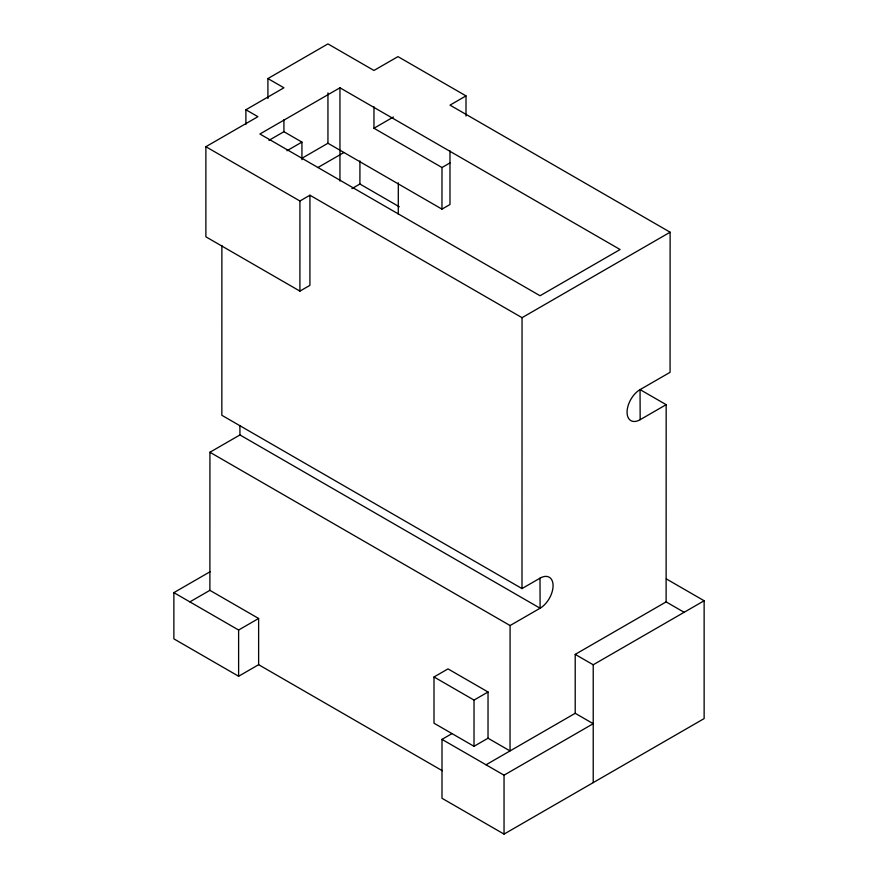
<?xml version="1.0" encoding="UTF-8"?>
<svg xmlns="http://www.w3.org/2000/svg" width="878" height="878" viewBox="0 0 878 878"><rect width="100%" height="100%" fill="white"/><g stroke="black" fill="none" stroke-linecap="round" stroke-linejoin="round"><path stroke-width="1.32" d="M189.867 601.891L209.886 590.334L209.93 452.258L239.946 434.939L540.102 608.224A18.438 10.646 -60 0 0 553.085 585.615A18.438 10.646 -60 0 0 540.003 578.185L521.993 588.578L221.838 415.283L221.882 245.467M245.895 124.391L245.895 109.75L257.902 116.686L205.88 146.703L205.88 236.819L299.914 291.123L299.925 200.996L309.934 195.223L522.048 317.682L670.123 232.209L450.008 105.13L466.009 95.889L466.009 116.05M309.934 195.223L309.912 285.35L299.914 291.123M351.902 188.638L359.903 184.029L359.936 160.937M449.986 162.913L441.996 167.522L373.962 128.243L373.962 106.743M398.272 214.045L398.316 182.8M488.025 738.222L488.036 691.996L448.01 668.893L434.006 676.971L433.995 723.198L474.01 746.3L488.025 738.222L510.041 750.931L510.085 625.542L540.102 608.224L540.003 578.185M451.994 733.591L441.996 739.375L441.996 798.278L504.038 834.1L704.134 718.588L704.134 600.75L666.336 578.92M327.944 92.892L327.944 143.257L441.963 209.129L441.996 167.522M449.986 150.818L449.975 204.508L441.963 209.129M474.01 746.3L474.032 700.084L488.036 691.996M504.038 834.1L504.038 775.186L593.221 723.702L575.211 713.298L486.028 764.793M521.993 588.578L522.048 317.682M575.211 713.298L575.211 654.384L666.117 601.902L666.172 404.67L640.073 389.602A18.438 10.646 -60 0 0 627.068 412.254A18.438 10.646 -60 0 0 640.161 419.684L666.172 404.67M670.123 232.209L670.068 372.327L640.051 389.634L640.161 419.684M267.911 98.512L267.911 78.559L327.944 43.9L373.962 70.47L397.964 56.62L466.009 95.889M245.895 109.75L283.923 87.8L267.911 78.559M339.951 87.789L259.91 134.005L540.058 295.743L620.098 249.528L339.951 87.789L339.951 181.033M268.942 140.348L283.923 131.7L301.933 142.104L301.933 159.686M286.952 150.753L301.933 142.104M301.933 158.281L327.944 143.257M373.962 128.243L393.388 117.026M317.935 167.522L343.946 152.498M442.303 770.73L258.626 664.69L238.618 676.247L173.866 638.855L173.866 592.639L210.358 571.578M173.866 592.639L238.618 630.031L258.626 618.474L258.626 664.69M575.211 654.384L593.221 664.778L704.134 600.75M359.903 184.029L399.325 206.78M205.88 146.703L299.925 200.996M666.117 601.902L684.127 612.295M209.93 452.258L510.085 625.542M434.006 676.971L474.032 700.084M209.886 590.334L258.626 618.474M441.996 739.375L504.038 775.186M239.903 425.753L239.946 434.939M593.221 664.778L593.221 782.616M283.923 119.726L283.923 131.7M238.618 630.031L238.618 676.247"/></g></svg>
